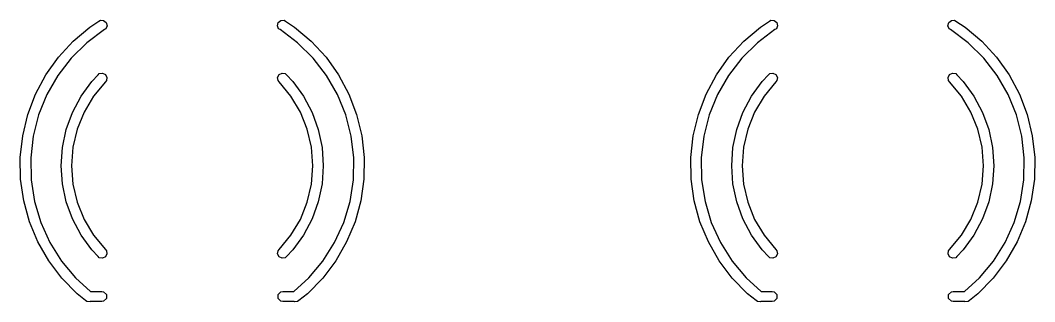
# Model space of a CAD drawing. Extents: x 49 to 204, y -101 to -39.
# Drawn here: x 88.95 to 101.05, y -66.62 to -63.27 of the extents above; entities that cross this region are included whole.
import ezdxf

# ---------------------------------------------------------------- set-up
doc = ezdxf.new("R2010")
doc.units = 0
doc.layers.add('BLACK', color=7, linetype='CONTINUOUS')

msp = doc.modelspace()

# ---------------------------------------------------------------- linework, layer by layer
at = {"layer": 'BLACK', "linetype": 'CONTINUOUS'}
for p, q in [((89.778377, -63.34877), (89.887428, -63.278239)), ((89.887427, -63.278238), (89.903801, -63.267657)), ((89.887428, -63.278239), (89.887427, -63.278238)), ((89.903801, -63.267657), (89.942734, -63.269787)), ((89.942734, -63.269787), (89.972979, -63.294394)), ((89.972979, -63.294394), (89.982984, -63.332079)), ((92.016996, -63.33208), (92.027001, -63.294395)), ((92.027001, -63.294395), (92.057245, -63.269788)), ((92.057245, -63.269788), (92.096178, -63.267657)), ((92.096178, -63.267657), (92.112552, -63.278238)), ((92.112552, -63.278238), (92.221606, -63.348769)), ((97.778404, -63.348809), (97.887454, -63.278279)), ((97.887427, -63.278238), (97.903802, -63.267657)), ((97.887454, -63.278279), (97.887427, -63.278238)), ((97.903802, -63.267657), (97.942734, -63.269787)), ((97.942734, -63.269787), (97.972979, -63.294395)), ((97.972979, -63.294395), (97.982984, -63.33208)), ((100.016996, -63.33208), (100.027001, -63.294395)), ((100.027001, -63.294395), (100.057245, -63.269788)), ((100.057245, -63.269788), (100.096178, -63.267657)), ((100.096178, -63.267657), (100.112552, -63.278238)), ((100.112552, -63.278238), (100.221606, -63.348769)), ((89.579747, -63.516143), (89.778377, -63.34877)), ((89.952554, -63.379029), (89.743061, -63.535479)), ((89.968927, -63.368448), (89.952553, -63.379028)), ((89.952553, -63.379028), (89.952554, -63.379029)), ((89.982984, -63.332079), (89.968927, -63.368448)), ((92.031053, -63.368449), (92.016996, -63.33208)), ((92.047428, -63.379028), (92.031053, -63.368449)), ((92.047428, -63.379029), (92.047428, -63.379028)), ((92.256925, -63.535478), (92.047428, -63.379029)), ((92.221606, -63.348769), (92.42024, -63.516141)), ((97.579776, -63.516178), (97.778404, -63.348809)), ((97.952579, -63.379069), (97.743089, -63.535516)), ((97.968927, -63.368448), (97.952553, -63.379028)), ((97.952553, -63.379028), (97.952579, -63.379069)), ((97.982984, -63.33208), (97.968927, -63.368448)), ((100.031053, -63.368449), (100.016996, -63.33208)), ((100.047428, -63.379028), (100.031053, -63.368449)), ((100.047428, -63.379029), (100.047428, -63.379028)), ((100.256925, -63.535478), (100.047428, -63.379029)), ((100.221606, -63.348769), (100.42024, -63.516141)), ((89.403829, -63.707244), (89.579747, -63.516143)), ((89.743061, -63.535479), (89.556638, -63.718809)), ((92.443353, -63.718808), (92.256925, -63.535478)), ((92.42024, -63.516141), (92.596163, -63.707243)), ((97.403859, -63.707276), (97.579776, -63.516178)), ((97.743089, -63.535516), (97.556667, -63.718842)), ((100.443353, -63.718808), (100.256925, -63.535478)), ((100.42024, -63.516141), (100.596163, -63.707243)), ((89.253434, -63.919019), (89.403829, -63.707244)), ((89.556638, -63.718809), (89.396704, -63.925654)), ((92.603292, -63.925654), (92.443353, -63.718808)), ((92.596163, -63.707243), (92.746562, -63.919019)), ((97.253465, -63.919047), (97.403859, -63.707276)), ((97.556667, -63.718842), (97.396735, -63.925684)), ((100.603292, -63.925654), (100.443353, -63.718808)), ((100.596163, -63.707243), (100.746562, -63.919019)), ((89.87679, -63.91747), (89.89032, -63.903434)), ((89.89032, -63.903434), (89.928711, -63.896627)), ((89.928711, -63.896627), (89.963772, -63.913686)), ((92.036208, -63.913686), (92.071268, -63.896627)), ((92.071268, -63.896627), (92.10966, -63.903433)), ((92.10966, -63.903433), (92.123189, -63.91747)), ((97.87679, -63.91747), (97.89032, -63.903434)), ((97.89032, -63.903434), (97.928711, -63.896627)), ((97.928711, -63.896627), (97.963772, -63.913686)), ((100.036208, -63.913686), (100.071268, -63.896627)), ((100.071268, -63.896627), (100.10966, -63.903433)), ((100.10966, -63.903433), (100.123189, -63.91747)), ((89.130968, -64.148081), (89.253434, -63.919019)), ((89.396704, -63.925654), (89.266196, -64.152217)), ((89.673263, -64.172318), (89.801205, -63.995936)), ((89.801205, -63.995936), (89.876821, -63.917499)), ((89.96322, -64.000777), (89.822701, -64.170928)), ((89.876821, -63.917499), (89.87679, -63.91747)), ((89.976719, -63.986712), (89.96319, -64.000748)), ((89.96319, -64.000748), (89.96322, -64.000777)), ((89.963772, -63.913686), (89.982109, -63.948095)), ((89.982109, -63.948095), (89.976719, -63.986712)), ((92.017871, -63.948096), (92.036208, -63.913686)), ((92.023261, -63.986712), (92.017871, -63.948096)), ((92.036791, -64.000748), (92.023261, -63.986712)), ((92.03679, -64.000749), (92.036791, -64.000748)), ((92.177315, -64.170904), (92.03679, -64.000749)), ((92.123189, -63.91747), (92.198807, -63.995908)), ((92.198807, -63.995908), (92.326754, -64.172294)), ((92.733804, -64.15222), (92.603292, -63.925654)), ((92.746562, -63.919019), (92.869032, -64.148083)), ((97.130999, -64.148105), (97.253465, -63.919047)), ((97.396735, -63.925684), (97.266227, -64.152243)), ((97.673263, -64.172318), (97.801205, -63.995936)), ((97.801205, -63.995936), (97.876821, -63.917499)), ((97.96322, -64.000777), (97.822701, -64.170928)), ((97.876821, -63.917499), (97.87679, -63.91747)), ((97.976719, -63.986712), (97.96319, -64.000748)), ((97.96319, -64.000748), (97.96322, -64.000777)), ((97.963772, -63.913686), (97.982109, -63.948095)), ((97.982109, -63.948095), (97.976719, -63.986712)), ((100.017871, -63.948096), (100.036208, -63.913686)), ((100.023261, -63.986712), (100.017871, -63.948096)), ((100.036791, -64.000748), (100.023261, -63.986712)), ((100.03679, -64.000749), (100.036791, -64.000748)), ((100.177315, -64.170904), (100.03679, -64.000749)), ((100.123189, -63.91747), (100.198807, -63.995908)), ((100.198807, -63.995908), (100.326754, -64.172294)), ((100.733804, -64.15222), (100.603292, -63.925654)), ((100.746562, -63.919019), (100.869032, -64.148083)), ((89.038389, -64.390766), (89.130968, -64.148081)), ((89.266196, -64.152217), (89.167508, -64.394342)), ((89.57108, -64.364771), (89.673263, -64.172318)), ((89.822701, -64.170928), (89.70983, -64.360553)), ((92.290191, -64.360533), (92.177315, -64.170904)), ((92.326754, -64.172294), (92.428941, -64.364753)), ((92.832496, -64.394347), (92.733804, -64.15222)), ((92.869032, -64.148083), (92.961615, -64.390771)), ((97.03842, -64.390787), (97.130999, -64.148105)), ((97.266227, -64.152243), (97.167539, -64.394364)), ((97.57108, -64.364771), (97.673263, -64.172318)), ((97.822701, -64.170928), (97.70983, -64.360553)), ((100.290191, -64.360533), (100.177315, -64.170904)), ((100.326754, -64.172294), (100.428941, -64.364753)), ((100.832496, -64.394347), (100.733804, -64.15222)), ((100.869032, -64.148083), (100.961615, -64.390771)), ((89.49664, -64.56956), (89.57108, -64.364771)), ((89.70983, -64.360553), (89.627259, -64.565196)), ((92.372765, -64.565183), (92.290191, -64.360533)), ((92.428941, -64.364753), (92.503384, -64.569548)), ((97.49664, -64.56956), (97.57108, -64.364771)), ((97.70983, -64.360553), (97.627259, -64.565196)), ((100.372765, -64.565183), (100.290191, -64.360533)), ((100.428941, -64.364753), (100.503384, -64.569548)), ((88.977178, -64.643195), (89.038389, -64.390766)), ((89.167508, -64.394342), (89.102452, -64.647583)), ((92.897555, -64.647592), (92.832496, -64.394347)), ((92.961615, -64.390771), (93.02283, -64.643203)), ((96.977207, -64.643212), (97.03842, -64.390787)), ((97.167539, -64.394364), (97.102482, -64.647601)), ((100.897555, -64.647592), (100.832496, -64.394347)), ((100.961615, -64.390771), (101.02283, -64.643203)), ((89.451389, -64.782709), (89.49664, -64.56956)), ((89.627259, -64.565196), (89.576926, -64.780054)), ((92.4231, -64.780047), (92.372765, -64.565183)), ((92.503384, -64.569548), (92.548637, -64.782702)), ((97.451389, -64.782709), (97.49664, -64.56956)), ((97.627259, -64.565196), (97.576926, -64.780054)), ((100.4231, -64.780047), (100.372765, -64.565183)), ((100.503384, -64.569548), (100.548637, -64.782702)), ((88.948313, -64.901331), (88.977178, -64.643195)), ((89.102452, -64.647583), (89.072222, -64.907294)), ((92.927788, -64.907306), (92.897555, -64.647592)), ((93.02283, -64.643203), (93.051698, -64.901342)), ((96.94834, -64.901344), (96.977207, -64.643212)), ((97.102482, -64.647601), (97.07225, -64.907308)), ((100.927788, -64.907306), (100.897555, -64.647592)), ((101.02283, -64.643203), (101.051698, -64.901342)), ((89.436205, -65.000077), (89.451389, -64.782709)), ((89.576926, -64.780054), (89.560014, -65.000079)), ((92.440013, -65.000079), (92.4231, -64.780047)), ((92.548637, -64.782702), (92.563822, -65.000077)), ((97.436205, -65.000077), (97.451389, -64.782709)), ((97.576926, -64.780054), (97.560014, -65.000079)), ((100.440013, -65.000079), (100.4231, -64.780047)), ((100.548637, -64.782702), (100.563822, -65.000077)), ((88.952256, -65.161045), (88.948313, -64.901331)), ((89.072222, -64.907294), (89.077373, -65.168708)), ((92.92264, -65.168723), (92.927788, -64.907306)), ((93.051698, -64.901342), (93.047757, -65.16106)), ((96.952281, -65.161055), (96.94834, -64.901344)), ((97.07225, -64.907308), (97.077398, -65.168718)), ((100.92264, -65.168723), (100.927788, -64.907306)), ((101.051698, -64.901342), (101.047757, -65.16106)), ((89.451383, -65.217447), (89.436205, -65.000077)), ((89.560014, -65.000079), (89.57692, -65.220105)), ((92.423107, -65.220112), (92.440013, -65.000079)), ((92.563822, -65.000077), (92.548644, -65.217453)), ((97.451383, -65.217447), (97.436205, -65.000077)), ((97.560014, -65.000079), (97.57692, -65.220105)), ((100.423107, -65.220112), (100.440013, -65.000079)), ((100.563822, -65.000077), (100.548644, -65.217453)), ((88.988943, -65.418186), (88.952256, -65.161045)), ((89.077373, -65.168708), (89.117809, -65.427026)), ((89.496628, -65.430596), (89.451383, -65.217447)), ((89.57692, -65.220105), (89.627246, -65.434964)), ((92.372778, -65.434977), (92.423107, -65.220112)), ((92.548644, -65.217453), (92.503397, -65.430609)), ((92.882205, -65.427046), (92.92264, -65.168723)), ((93.047757, -65.16106), (93.011071, -65.418204)), ((96.988966, -65.418192), (96.952281, -65.161055)), ((97.077398, -65.168718), (97.117832, -65.427034)), ((97.496628, -65.430596), (97.451383, -65.217447)), ((97.57692, -65.220105), (97.627246, -65.434964)), ((100.372778, -65.434977), (100.423107, -65.220112)), ((100.548644, -65.217453), (100.503397, -65.430609)), ((100.882205, -65.427046), (100.92264, -65.168723)), ((101.047757, -65.16106), (101.011071, -65.418204)), ((89.057789, -65.66864), (88.988943, -65.418186)), ((89.117809, -65.427026), (89.19279, -65.677509)), ((89.571062, -65.635387), (89.496628, -65.430596)), ((89.627246, -65.434964), (89.709812, -65.63961)), ((92.290209, -65.639629), (92.372778, -65.434977)), ((92.503397, -65.430609), (92.42896, -65.635406)), ((92.807225, -65.677533), (92.882205, -65.427046)), ((93.011071, -65.418204), (92.942226, -65.668662)), ((97.057808, -65.668644), (96.988966, -65.418192)), ((97.117832, -65.427034), (97.192808, -65.677513)), ((97.571062, -65.635387), (97.496628, -65.430596)), ((97.627246, -65.434964), (97.709812, -65.63961)), ((100.290209, -65.639629), (100.372778, -65.434977)), ((100.503397, -65.430609), (100.42896, -65.635406)), ((100.807225, -65.677533), (100.882205, -65.427046)), ((101.011071, -65.418204), (100.942226, -65.668662)), ((89.157693, -65.908404), (89.057789, -65.66864)), ((89.19279, -65.677509), (89.300938, -65.915558)), ((89.673239, -65.827844), (89.571062, -65.635387)), ((89.709812, -65.63961), (89.822677, -65.829238)), ((92.177339, -65.829262), (92.290209, -65.639629)), ((92.42896, -65.635406), (92.326778, -65.827867)), ((92.699077, -65.915586), (92.807225, -65.677533)), ((92.942226, -65.668662), (92.842323, -65.90843)), ((97.157708, -65.908406), (97.057808, -65.668644)), ((97.192808, -65.677513), (97.300953, -65.915561)), ((97.673239, -65.827844), (97.571062, -65.635387)), ((97.709812, -65.63961), (97.822677, -65.829238)), ((100.177339, -65.829262), (100.290209, -65.639629)), ((100.42896, -65.635406), (100.326778, -65.827867)), ((100.699077, -65.915586), (100.807225, -65.677533)), ((100.942226, -65.668662), (100.842323, -65.90843)), ((89.801176, -66.00423), (89.673239, -65.827844)), ((89.822677, -65.829238), (89.963191, -65.999393)), ((92.036819, -65.999421), (92.177339, -65.829262)), ((92.326778, -65.827867), (92.198836, -66.004257)), ((97.801176, -66.00423), (97.673239, -65.827844)), ((97.822677, -65.829238), (97.963191, -65.999393)), ((100.036819, -65.999421), (100.177339, -65.829262)), ((100.326778, -65.827867), (100.198836, -66.004257)), ((89.287056, -66.133642), (89.157693, -65.908404)), ((89.300938, -65.915558), (89.440269, -66.136805)), ((92.559745, -66.136838), (92.699077, -65.915586)), ((92.842323, -65.90843), (92.712959, -66.133672)), ((97.287067, -66.133643), (97.157708, -65.908406)), ((97.300953, -65.915561), (97.440279, -66.136807)), ((100.559745, -66.136838), (100.699077, -65.915586)), ((100.842323, -65.90843), (100.712959, -66.133672)), ((89.876789, -66.082668), (89.801176, -66.00423)), ((89.876789, -66.082669), (89.876789, -66.082668)), ((89.890318, -66.096706), (89.876789, -66.082669)), ((89.963191, -65.999393), (89.97672, -66.01343)), ((89.982109, -66.052046), (89.963771, -66.086455)), ((89.97672, -66.01343), (89.982109, -66.052046)), ((92.017871, -66.052046), (92.02326, -66.01343)), ((92.036209, -66.086455), (92.017871, -66.052046)), ((92.02326, -66.01343), (92.03679, -65.999393)), ((92.03679, -65.999393), (92.036819, -65.999421)), ((92.12319, -66.082669), (92.109662, -66.096706)), ((92.12322, -66.082698), (92.12319, -66.082669)), ((92.198836, -66.004257), (92.12322, -66.082698)), ((97.876789, -66.082668), (97.801176, -66.00423)), ((97.876789, -66.082669), (97.876789, -66.082668)), ((97.890318, -66.096706), (97.876789, -66.082669)), ((97.963191, -65.999393), (97.97672, -66.01343)), ((97.982109, -66.052046), (97.963771, -66.086455)), ((97.97672, -66.01343), (97.982109, -66.052046)), ((100.017871, -66.052046), (100.02326, -66.01343)), ((100.036209, -66.086455), (100.017871, -66.052046)), ((100.02326, -66.01343), (100.03679, -65.999393)), ((100.03679, -65.999393), (100.036819, -65.999421)), ((100.12319, -66.082669), (100.109662, -66.096706)), ((100.12322, -66.082698), (100.12319, -66.082669)), ((100.198836, -66.004257), (100.12322, -66.082698)), ((89.44381, -66.340754), (89.287056, -66.133642)), ((89.440269, -66.136805), (89.608226, -66.33719)), ((89.92871, -66.103514), (89.890318, -66.096706)), ((89.963771, -66.086455), (89.92871, -66.103514)), ((92.07127, -66.103513), (92.036209, -66.086455)), ((92.109662, -66.096706), (92.07127, -66.103513)), ((92.391787, -66.337226), (92.559745, -66.136838)), ((92.712959, -66.133672), (92.556204, -66.340788)), ((97.443816, -66.340754), (97.287067, -66.133643)), ((97.440279, -66.136807), (97.608231, -66.33719)), ((97.92871, -66.103514), (97.890318, -66.096706)), ((97.963771, -66.086455), (97.92871, -66.103514)), ((100.07127, -66.103513), (100.036209, -66.086455)), ((100.109662, -66.096706), (100.07127, -66.103513)), ((100.391787, -66.337226), (100.559745, -66.136838)), ((100.712959, -66.133672), (100.556204, -66.340788)), ((89.625449, -66.526427), (89.44381, -66.340754)), ((89.608226, -66.33719), (89.78746, -66.50007)), ((92.212595, -66.50007), (92.391787, -66.337226)), ((92.556204, -66.340788), (92.374564, -66.526465)), ((97.62545, -66.526427), (97.443816, -66.340754)), ((97.608231, -66.33719), (97.787461, -66.50007)), ((100.212595, -66.50007), (100.391787, -66.337226)), ((100.556204, -66.340788), (100.374564, -66.526465)), ((89.727223, -66.607104), (89.625449, -66.526427)), ((89.78746, -66.50007), (89.91999, -66.50007)), ((89.91999, -66.50007), (89.942951, -66.504637)), ((89.942951, -66.504637), (89.975423, -66.537109)), ((89.975423, -66.537109), (89.975423, -66.583031)), ((92.024557, -66.537109), (92.057029, -66.504637)), ((92.024557, -66.583031), (92.024557, -66.537109)), ((92.057029, -66.504637), (92.07999, -66.50007)), ((92.07999, -66.50007), (92.212595, -66.50007)), ((92.374564, -66.526465), (92.272789, -66.607144)), ((97.727222, -66.607104), (97.62545, -66.526427)), ((97.787461, -66.50007), (97.91999, -66.50007)), ((97.91999, -66.50007), (97.942951, -66.504637)), ((97.942951, -66.504637), (97.975423, -66.537109)), ((97.975423, -66.537109), (97.975423, -66.583031)), ((100.024557, -66.537109), (100.057029, -66.504637)), ((100.024557, -66.583031), (100.024557, -66.537109)), ((100.057029, -66.504637), (100.07999, -66.50007)), ((100.07999, -66.50007), (100.212595, -66.50007)), ((100.374564, -66.526465), (100.272789, -66.607144)), ((89.727222, -66.607105), (89.727223, -66.607104)), ((89.742505, -66.619209), (89.727222, -66.607105)), ((89.781462, -66.620828), (89.742505, -66.619209)), ((89.782602, -66.62007), (89.781462, -66.620828)), ((89.91999, -66.62007), (89.782602, -66.62007)), ((89.942951, -66.615503), (89.91999, -66.62007)), ((89.975423, -66.583031), (89.942951, -66.615503)), ((92.057029, -66.615503), (92.024557, -66.583031)), ((92.07999, -66.62007), (92.057029, -66.615503)), ((92.217379, -66.62007), (92.07999, -66.62007)), ((92.218519, -66.620828), (92.217379, -66.62007)), ((92.257475, -66.619209), (92.218519, -66.620828)), ((92.272758, -66.607105), (92.257475, -66.619209)), ((92.272789, -66.607144), (92.272758, -66.607105)), ((97.727222, -66.607105), (97.727222, -66.607104)), ((97.742504, -66.619209), (97.727222, -66.607105)), ((97.781461, -66.620828), (97.742504, -66.619209)), ((97.782601, -66.62007), (97.781461, -66.620828)), ((97.91999, -66.62007), (97.782601, -66.62007)), ((97.942951, -66.615503), (97.91999, -66.62007)), ((97.975423, -66.583031), (97.942951, -66.615503)), ((100.057029, -66.615503), (100.024557, -66.583031)), ((100.07999, -66.62007), (100.057029, -66.615503)), ((100.217379, -66.62007), (100.07999, -66.62007)), ((100.218519, -66.620828), (100.217379, -66.62007)), ((100.257475, -66.619209), (100.218519, -66.620828)), ((100.272758, -66.607105), (100.257475, -66.619209)), ((100.272789, -66.607144), (100.272758, -66.607105))]:
    msp.add_line(p, q, dxfattribs=at)

doc.saveas('drawing.dxf')
